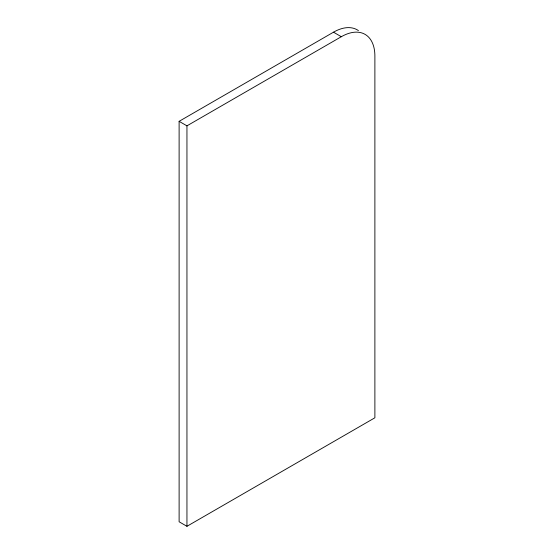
<?xml version="1.0" encoding="UTF-8"?>
<svg xmlns="http://www.w3.org/2000/svg" width="554" height="554" viewBox="0 0 554 554"><rect width="100%" height="100%" fill="white"/><g stroke="black" fill="none" stroke-linecap="round" stroke-linejoin="round"><path stroke-width="0.83" d="M333.494 32.194L341.326 36.716A47.464 27.402 -60 0 1 374.885 56.093L374.885 417.792L186.947 526.3L179.115 521.778L179.115 121.326L333.494 32.194A47.464 27.402 -60 0 1 358.438 30.615M179.115 121.326L186.947 125.848L341.326 36.716M186.947 125.848L186.947 526.3"/></g></svg>
